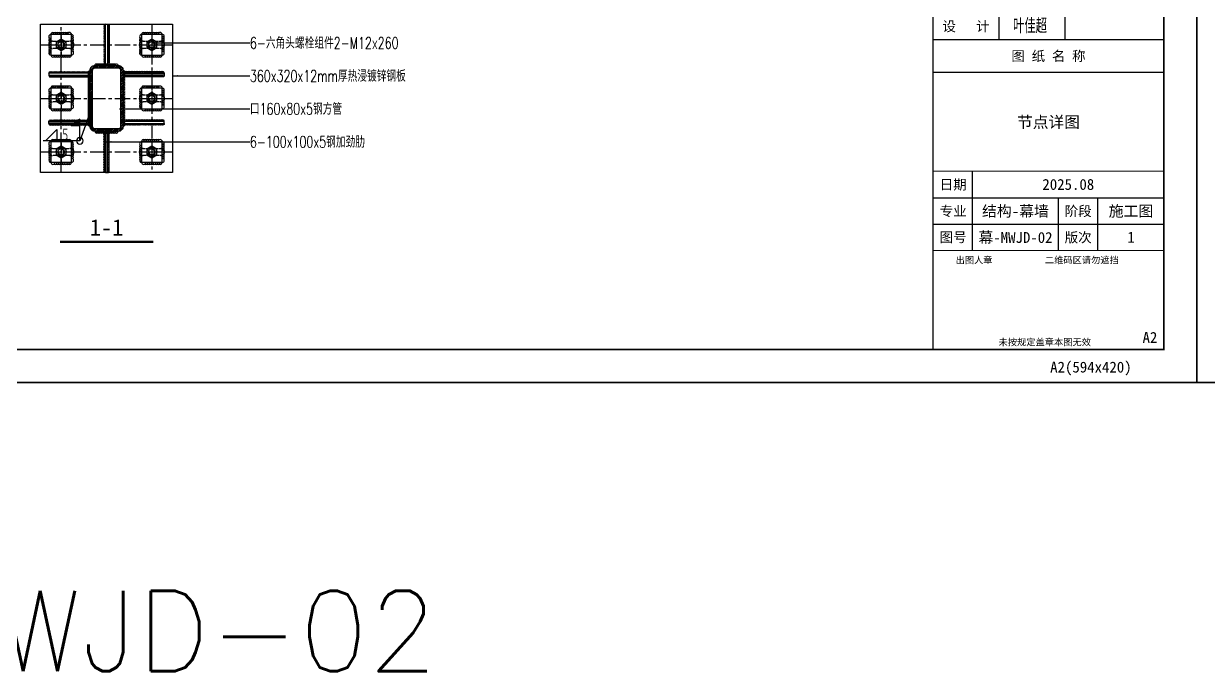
# Model space of a CAD drawing. Extents: x -202236 to 1002404, y -663931 to 1550022.
# Drawn here: x 1841 to 4714, y -358145 to -356574 of the extents above; entities that cross this region are included whole.
import ezdxf
from ezdxf.enums import TextEntityAlignment as Align
from ezdxf.xclip import XClip

# ---------------------------------------------------------------- set-up
doc = ezdxf.new("R2010")
doc.units = 0
for name, pattern in [('CENTER', [2, 1.25, -0.25, 0.25, -0.25]), ('ZN-CENTER', [2, 1.25, -0.25, 0.25, -0.25]), ('ZN-DASH', [0.35, 0.25, -0.1])]:
    doc.linetypes.add(name, pattern=pattern)
for name, color, linetype in [('!ZN1-填充-8', 8, 'Continuous'), ('!ZN3-玻璃幕墙-4', 4, 'Continuous'), ('!ZN4-焊缝-8', 8, 'Continuous'), ('!ZN4-配件-11', 11, 'Continuous'), ('!ZN5-钢材投影-40', 40, 'Continuous'), ('!ZN5-钢材断面-2', 2, 'Continuous'), ('!ZN6-虚线-8', 8, 'ZN-DASH'), ('!ZN6-轴线-1', 1, 'ZN-CENTER'), ('0-cxFrame', 155, 'Continuous'), ('25mm厚湿贴石材', 35, 'Continuous'), ('3符号', 173, 'Continuous'), ('A-AXIS-D', 1, 'Continuous'), ('A-HATCH-1', 252, 'Continuous'), ('A-SFCE', 30, 'Continuous'), ('AS-WALL', 40, 'Continuous'), ('DIM', 173, 'Continuous'), ('DIM_SYMB', 3, 'Continuous'), ('PUB_HATCH', 8, 'Continuous'), ('qianming', 155, 'Continuous'), ('TEXT', 7, 'Continuous'), ('焊缝', 8, 'Continuous')]:
    doc.layers.add(name, color=color, linetype=linetype)
doc.layers.add('0-cxText', color=131, linetype='Continuous', lineweight=25)
doc.layers.add('A-WALL-HATCH', color=8, linetype='Continuous', lineweight=13)
doc.layers.add('@ZN-型材编号（非打印层）', color=8, linetype='Continuous', plot=False)
doc.styles.add('BZHZ', font='bzxw', dxfattribs={"width": 0.8, "bigfont": 'bzhz'})
doc.styles.add('cx_biaoti', font='')
doc.styles.add('cx_tuming', font='simhei.ttf')
doc.styles.add('cx_tuqian1', font='')
doc.styles.add('DHTEXT-1', font='ROMANS.shx', dxfattribs={"width": 0.7, "bigfont": 'CHINESE.shx'})
doc.styles.add('HZ_TS_0.7', font='TSSDENG', dxfattribs={"width": 0.7, "bigfont": 'HZTXT'})
doc.styles.get("Standard").update_dxf_attribs({"font": 'romans.shx', "bigfont": 'chinese.shx'})
doc.styles.add('ZNTextStyle', font='ROMANS.shx', dxfattribs={"width": 0.7, "bigfont": 'CHINESE.shx'})
doc.styles.add('中南符号', font='simhei.ttf')
doc.styles.add('黑体', font='simhei.ttf', dxfattribs={"height": 12})
doc.styles.get('cx_biaoti').set_extended_font_data('SimSun')
doc.styles.get('cx_tuqian1').set_extended_font_data('SimSun')
doc.dimstyles.new('ZN8', dxfattribs={"dimscale": 8, "dimtxt": 2.5, "dimasz": 1.5, "dimexe": 1, "dimexo": 2, "dimgap": 0.9, "dimtad": 1, "dimdec": 0, "dimdsep": 46, "dimtxsty": 'DHTEXT-1', "dimblk": 'ARCHTICK', "dimcen": 2.5, "dimclrd": 173, "dimclre": 173, "dimclrt": 7, "dimazin": 2, "dimtfac": 1, "dimtix": 1, "dimtmove": 2, "dimatfit": 3, "dimfxl": 0, "dimarcsym": 0})

# ---------------------------------------------------------------- blocks, each defined once
blk = doc.blocks.new('20250913160558')
at = {"layer": 'A-HATCH-1'}
h = blk.add_hatch(dxfattribs=at)
h.set_pattern_fill('混凝土', color=8, scale=20)
h.set_pattern_definition([(50, (-40599805973.28, -3386006410), (143.45203652015, -12.55042699652), [15, -165]), (355, (-40599805973.28, -3386006410), (-27.7502667226, 150.43842674), [12, -132]), (100.4514, (-40599805961.32, -3386006411.05), (115.7018763428, 137.8879084122), [12.748038, -140.2284224]), (46.1842, (-40599805973.28, -3386006370), (213.4482097251, -33.1038028658), [22.5, -247.5]), (96.6356, (-40599805955.49, -3386006372.76), (186.9325411097, 194.8235741801), [19.1220576, -210.3426]), (351.1842, (-40599805973.28, -3386006370), (186.9323890267, 194.8237201851), [18, -198]), (21, (-40599805953.28, -3386006380), (119.3814104237, -80.52377813307), [15, -165]), (326, (-40599805953.28, -3386006380), (48.6630663843, 145.03000900937), [12, -132]), (71.4514, (-40599805943.33, -3386006386.71), (168.0445257163, 64.506099342), [12.748038, -140.2284224]), (37.5, (-40599805973.276, -3386006410), (2.43197106346, 66.57877076626), [0, -130.4, 0, -134, 0, -132.5]), (7.5, (-40599805973.276, -3386006410), (52.61390748843, 78.88234237647), [0, -76.4, 0, -127.4, 0, -50.5]), (327.5, (-40599806017.876, -3386006410), (106.76448723448, -4.510974346876), [0, -50, 0, -156, 0, -207]), (317.5, (-40599806037.88, -3386006410), (116.63723386848, 20.02099646646), [0, -65, 0, -103.6, 0, -147])])
h.paths.add_polyline_path([(4150, -5270), (4150, -5080), (9250, -5080), (9250, -5270)])
h.paths.add_polyline_path([(0, -5270), (0, -5080), (3850, -5080), (3850, -5270)])
h = blk.add_hatch(dxfattribs=at)
h.set_pattern_fill('砂石碎砖', color=8, scale=10)
h.set_pattern_definition([(50, (-40599805973.276, -3386006410), (71.72601810687, -6.2752133697), [7.5, -82.5]), (355, (-40599805973.276, -3386006410), (-13.87513266396, 75.21921330899), [6, -66]), (100.4514, (-40599805967.3, -3386006410.52), (57.8509381714, 68.9439542061), [6.374019, -70.114211]), (46.1842, (-40599805973.28, -3386006390), (106.7241042853, -16.55190087903), [11.25, -123.75]), (96.6356, (-40599805964.38, -3386006391.38), (93.46627015755, 97.41178704382), [9.5610288, -105.1713]), (351.1842, (-40599805973.28, -3386006390), (93.46619451336, 97.41186009253), [9, -99]), (21, (-40599805963.276, -3386006395), (59.69070514017, -40.26188887982), [7.5, -82.5]), (326, (-40599805963.276, -3386006395), (24.33153377248, 72.51500411325), [6, -66]), (71.4514, (-40599805958.3, -3386006398.355), (84.02226285815, 32.253049671), [6.374019, -70.114211])])
h.paths.add_polyline_path([(4150, -5270), (9450, -5270), (9450, -5305), (4150, -5305)])
h.paths.add_polyline_path([(100, -5270), (3850, -5270), (3850, -5305), (100, -5305)])
at = {"layer": 'A-WALL-HATCH'}
h = blk.add_hatch(dxfattribs=at)
h.set_pattern_fill('夯实土壤', color=256, scale=40)
h.set_pattern_definition([(45, (-40599805926.08, -3386006360), (-158.9576044107, 158.9576044107), []), (45, (-40599805842.08, -3386006360), (-158.9576044107, 158.9576044107), []), (45, (-40599805758.08, -3386006360), (-158.9576044107, 158.9576044107), []), (135, (-40599805926.08, -3386006360), (-158.9576044107, -158.9576044107), [106, -118.8]), (135, (-40599805884.08, -3386006318), (-158.9576044107, -158.9576044107), [106, -118.8]), (135, (-40599805842.08, -3386006276), (-158.9576044107, -158.9576044107), [106, -118.8])])
h.paths.add_polyline_path([(9550, -5230), (10120.8, -5230), (10150, -5130), (11173.3, -5130), (11173.3, -5750), (9550, -5750)])
h.paths.add_polyline_path([(4200, -5305), (9250, -5305), (9250, -5590), (9250, -5750), (4200, -5750)])
h.paths.add_polyline_path([(51.2, -5305), (3900, -5305), (3900, -5750), (51.2, -5750)])
h.paths.add_polyline_path([(-4220, -5130), (-248.8, -5130), (-248.8, -5750), (-4220, -5750)])
at = {"layer": 'PUB_HATCH'}
h = blk.add_hatch(dxfattribs=at)
h.set_pattern_fill('普通砖', color=256, scale=50, style=0)
h.set_pattern_definition([(45, (2343460, -521977.7), (-88.388383, 88.388383), [])])
h.paths.add_polyline_path([(-150, -1630), (-250, -1630), (-250, -2480), (-150, -2480)])
at = {"layer": '25mm厚湿贴石材'}
for points in [[(-225, -2530), (-350, -2530), (-350, -1430)], [(-225, -2510), (-330, -2510), (-330, -1430)]]:
    blk.add_lwpolyline(points, dxfattribs=at)
at = {"layer": 'A-SFCE', "color": 8}
blk.add_line((9250, -5305), (-250, -5305), dxfattribs=at)
blk.add_lwpolyline([(9250, -5270), (-250, -5270)], dxfattribs=at)
at = {"layer": 'AS-WALL'}
blk.add_line((-250, -2480), (-250, -1350), dxfattribs=at)
blk = doc.blocks.new('zjcx_lan_qianzi(Dragon)')
for p, q in [((-7000, 4800), (0, 4800)), ((-5000, 4800), (-5000, 0)), ((-3000, 4800), (-3000, 0)), ((-7000, 4000), (0, 4000)), ((-7000, 3200), (0, 3200)), ((-7000, 2400), (0, 2400)), ((-7000, 1600), (0, 1600)), ((-7000, 800), (0, 800))]:
    blk.add_line(p, q)
at = {"const_width": 30}
blk.add_lwpolyline([(-7000, 5600), (0, 5600)], dxfattribs=at)
blk.add_lwpolyline([(-7000, 5600), (0, 5600), (0, 0), (-7000, 0)], close=True, dxfattribs=at)
at = {"style": 'cx_biaoti'}
for s, p in [('签  字  栏', (-3500, 5200)), ('审   定', (-6000, 4400)), ('审   核', (-6000, 3600)), ('校   对', (-6000, 2800)), ('设   计', (-6000, 400))]:
    blk.add_text(s, height=300, dxfattribs=at).set_placement(p, align=Align.MIDDLE)
at = {"style": 'cx_biaoti', "width": 0.85}
for s, p in [('项目负责人', (-6000, 2000)), ('专业负责人', (-6000, 1200))]:
    blk.add_text(s, height=300, dxfattribs=at).set_placement(p, align=Align.MIDDLE)
blk = doc.blocks.new('T-签字(Dragon)')
at = {"layer": '0-cxFrame'}
blk.add_blockref('zjcx_lan_qianzi(Dragon)', (0, 0), dxfattribs=at)
at = {"layer": 'qianming', "style": 'BZHZ', "width": 0.8}
for s, p in [('杨永良', (-4058, 4433)), ('姚建中', (-4058, 3633)), ('姜旭超', (-4058, 2833)), ('宋月飞', (-4058, 2033)), ('宋月飞', (-4058, 1233)), ('叶佳超', (-4058, 433))]:
    blk.add_text(s, height=450, dxfattribs=at).set_placement(p, align=Align.MIDDLE)
blk = doc.blocks.new('zjcx_lan_tuming(Dragon)')
for p, q in [((-7000, 8400), (0, 8400)), ((-5800, 3000), (-5800, 5400)), ((-7000, 4600), (0, 4600)), ((-3200, 3000), (-3200, 4600)), ((-2000, 3000), (-2000, 4600)), ((-7000, 3800), (0, 3800))]:
    blk.add_line(p, q)
at = {"const_width": 30}
for points in [[(-7000, 9400), (0, 9400)], [(-7000, 5400), (0, 5400)], [(-7000, 3000), (0, 3000)], [(-7000, 0), (0, 0)]]:
    blk.add_lwpolyline(points, dxfattribs=at)
blk.add_lwpolyline([(-7000, 9400), (0, 9400), (0, 0), (-7000, 0)], close=True)
at = {"style": 'cx_biaoti'}
for s, p in [('图 纸 名 称', (-3500, 8900)), ('日期', (-6388, 5000)), ('专业', (-6388, 4200)), ('阶段', (-2600, 4200)), ('图号', (-6388, 3400)), ('版次', (-2600, 3400))]:
    blk.add_text(s, height=300, dxfattribs=at).set_placement(p, align=Align.MIDDLE)
for s, p in [('出图人章', (-6316, 2607)), ('二维码区请勿遮挡', (-3609, 2607)), ('未按规定盖章本图无效', (-5013, 120))]:
    blk.add_text(s, height=200, dxfattribs=at).set_placement(p)
blk = doc.blocks.new('T-图签(Dragon)')
blk.add_blockref('zjcx_lan_tuming(Dragon)', (0, 0))
at = {"color": 3, "style": 'cx_biaoti'}
for s, p in [('2025.08', (-2900, 5000)), ('结构-幕墙 ', (-4389, 4199)), ('施工图', (-1000, 4200))]:
    blk.add_text(s, height=330, dxfattribs=at).set_placement(p, align=Align.MIDDLE)
blk = doc.blocks.new('zjcx_T2(Dragon)')
at = {"layer": '0-cxFrame', "const_width": 50}
blk.add_lwpolyline([(-7000, 40000), (0, 40000), (0, 0), (-7000, 0)], close=True, dxfattribs=at)
at = {"layer": '0-cxFrame'}
for name, p in [('T-签字(Dragon)', (0, 9400)), ('T-图签(Dragon)', (0, 0))]:
    blk.add_blockref(name, p, dxfattribs=at)
blk = doc.blocks.new('TK22.A2 L(Dragon)')
at = {"layer": '0-cxFrame', "color": 7, "const_width": 0.5}
blk.add_lwpolyline([(0, 0), (-594, 0), (-594, 420), (0, 420)], close=True, dxfattribs=at)
at = {"layer": '0-cxFrame', "const_width": 0.5}
for points in [[(-80, 10), (-574, 10), (-574, 410), (-80, 410)], [(-10, 10), (-80, 10), (-80, 410), (-10, 410)]]:
    blk.add_lwpolyline(points, close=True, dxfattribs=at)
at = {"layer": '0-cxFrame', "xscale": 0.01, "yscale": 0.01, "zscale": 0.01}
blk.add_blockref('zjcx_T2(Dragon)', (-10, 10), dxfattribs=at)
at = {"style": '黑体', "flags": 4}
blk.add_attdef('图幅', text='', height=3.3, dxfattribs=at).set_placement((-40, 3), align=Align.RIGHT)
at = {"layer": '0-cxFrame', "style": '黑体'}
blk.add_text('(594x420)', height=3.3, dxfattribs=at).set_placement((-40, 3))
at = {"layer": '0-cxText', "flags": 4}
for tag, height, style, p in [('建设单位', 3.5, 'cx_tuming', (-45, 240)), ('项目名称', 3.5, 'cx_tuming', (-45, 210)), ('子项名称', 3.5, 'cx_tuming', (-45, 180)), ('工程编号', 3.3, 'cx_tuqian1', (-35, 165)), ('图名1', 3.5, 'cx_tuming', (-45, 87)), ('图名2', 3.5, 'cx_tuming', (-45, 79)), ('图名3', 3.5, 'cx_tuming', (-45, 71)), ('出图日期', 3.3, 'cx_tuqian1', (-39, 60)), ('专业', 3.3, 'cx_tuqian1', (-55, 52)), ('图号', 3.3, 'cx_tuqian1', (-55, 44)), ('版次', 3.3, 'cx_tuqian1', (-20, 44))]:
    blk.add_attdef(tag, text='', height=height, dxfattribs=dict(at, style=style)).set_placement(p, align=Align.MIDDLE)
at = {"layer": 'Defpoints', "color": 6, "flags": 4}
for tag, height, style, p in [('tufu', 3.3, '黑体', (-12, 12)), ('dwfname', 4, 'cx_tuqian1', (-80, 3))]:
    blk.add_attdef(tag, text='', height=height, dxfattribs=dict(at, style=style)).set_placement(p, align=Align.RIGHT)
blk = doc.blocks.new('20231007133618')
at = {"layer": '!ZN4-焊缝-8', "color": 8, "ltscale": 40}
for points in [[(25, 25, 1), (15, 25, -0.267949), (17.5, 29.3, 0.57735), (10, 25, -0.267949), (12.5, 29.3, 0.57735), (5, 25, -0.267949), (7.5, 29.3, 0.57735), (0, 25, -0.267949), (2.5, 29.3, 0.57735), (-5, 25, -0.267949), (-2.5, 29.3, 0.57735), (-10, 25, -0.267949), (-7.5, 29.3, 0.57735), (-15, 25, -0.267949), (-12.5, 29.3, 0.57735), (-20, 25, -0.267949), (-17.5, 29.3, 0.57735), (-25, 25)], [(-25, 25, 1), (-25, 15, -0.267949), (-29.3, 17.5, 0.57735), (-25, 10, -0.267949), (-29.3, 12.5, 0.57735), (-25, 5, -0.267949), (-29.3, 7.5, 0.57735), (-25, 0, -0.267949), (-29.3, 2.5, 0.57735), (-25, -5, -0.267949), (-29.3, -2.5, 0.57735), (-25, -10, -0.267949), (-29.3, -7.5, 0.57735), (-25, -15, -0.267949), (-29.3, -12.5, 0.57735), (-25, -20, -0.267949), (-29.3, -17.5, 0.57735), (-25, -25)], [(25, -25, 1), (25, -15, -0.267949), (29.3, -17.5, 0.57735), (25, -10, -0.267949), (29.3, -12.5, 0.57735), (25, -5, -0.267949), (29.3, -7.5, 0.57735), (25, 0, -0.267949), (29.3, -2.5, 0.57735), (25, 5, -0.267949), (29.3, 2.5, 0.57735), (25, 10, -0.267949), (29.3, 7.5, 0.57735), (25, 15, -0.267949), (29.3, 12.5, 0.57735), (25, 20, -0.267949), (29.3, 17.5, 0.57735), (25, 25)], [(-25, -25, 1), (-15, -25, -0.267949), (-17.5, -29.3, 0.57735), (-10, -25, -0.267949), (-12.5, -29.3, 0.57735), (-5, -25, -0.267949), (-7.5, -29.3, 0.57735), (0, -25, -0.267949), (-2.5, -29.3, 0.57735), (5, -25, -0.267949), (2.5, -29.3, 0.57735), (10, -25, -0.267949), (7.5, -29.3, 0.57735), (15, -25, -0.267949), (12.5, -29.3, 0.57735), (20, -25, -0.267949), (17.5, -29.3, 0.57735), (25, -25)]]:
    blk.add_lwpolyline(points, format="xyb", dxfattribs=at)
at = {"layer": '!ZN4-配件-11'}
for points in [[(-25, -25), (25, -25), (25, 25), (-25, 25)], [(12, 6.9), (0, 13.9), (-12, 6.9), (-12, -6.9), (0, -13.9), (12, -6.9)]]:
    blk.add_lwpolyline(points, close=True, dxfattribs=at)
for radius in [12, 8]:
    blk.add_circle((0, 0), radius, dxfattribs=at)
blk.add_arc((0, 0), 6.92, 180, 90, dxfattribs=at)
at = {"layer": '!ZN5-钢材投影-40', "ltscale": 20}
for points in [[(-23.3, -8.4, -0.790569), (-23.3, 8.4, -0.666667)], [(23.3, 8.4, -0.790569), (23.3, -8.4, -0.666667)]]:
    blk.add_lwpolyline(points, format="xyb", dxfattribs=at)
at = {"layer": '!ZN6-虚线-8', "color": 8, "linetype": 'ZN-DASH', "ltscale": 10}
for points in [[(-23.3, 8.4, -0.058283), (-21.3, 8.7), (21.3, 8.7, -0.058283), (23.3, 8.4, -0.058283)], [(23.3, -8.4, -0.058283), (21.3, -8.7), (-21.3, -8.7, -0.058283), (-23.3, -8.4)]]:
    blk.add_lwpolyline(points, format="xyb", dxfattribs=at)
at = {"color": 1, "linetype": 'CENTER', "ltscale": 6}
for p, q in [((0, 31.5), (0, -31.5)), ((-31.5, 0), (31.5, 0))]:
    blk.add_line(p, q, dxfattribs=at)
blk = doc.blocks.new('20180403.10431938')
at = {"layer": '!ZN1-填充-8'}
h = blk.add_hatch(dxfattribs=at)
h.set_pattern_fill('ANSI32', color=256, style=0)
h.set_pattern_definition([(45, (-40, 0), (-3.3676, 3.3676), []), (45, (-37.755, 0), (-3.3676, 3.3676), [])])
edge = h.paths.add_edge_path(flags=16)
edge.add_line((-28, 154), (28, 154))
edge.add_arc((28, 148), 6, 0, 90, ccw=False)
edge.add_line((34, 148), (34, 12))
edge.add_arc((28, 12), 6, -90, 0, ccw=False)
edge.add_line((28, 6), (-28, 6))
edge.add_arc((-28, 12), 6, 180, 270, ccw=False)
edge.add_line((-34, 12), (-34, 148))
edge.add_arc((-28, 148), 6, 90, 180, ccw=False)
edge = h.paths.add_edge_path()
edge.add_line((-28, 160), (28, 160))
edge.add_arc((28, 148), 12, 0, 90, ccw=False)
edge.add_line((40, 148), (40, 12))
edge.add_arc((28, 12), 12, -90, 0, ccw=False)
edge.add_line((28, 0), (-28, 0))
edge.add_arc((-28, 12), 12, 180, 270, ccw=False)
edge.add_line((-40, 12), (-40, 148))
edge.add_arc((-28, 148), 12, 90, 180, ccw=False)
at = {"layer": '!ZN5-钢材断面-2'}
for points in [[(-28, 160), (28, 160, -0.414214), (40, 148), (40, 12, -0.414214), (28, 0), (-28, 0, -0.414214), (-40, 12), (-40, 148, -0.414214)], [(-28, 154), (28, 154, -0.414214), (34, 148), (34, 12, -0.414214), (28, 6), (-28, 6, -0.414214), (-34, 12), (-34, 148, -0.414214)]]:
    blk.add_lwpolyline(points, format="xyb", close=True, dxfattribs=at)
at = {"layer": '@ZN-型材编号（非打印层）', "style": 'ZNTextStyle', "width": 0.7}
blk.add_text('160x80x6', height=2, dxfattribs=at).set_placement((0.9, 3), align=Align.MIDDLE_CENTER)
blk = doc.blocks.new('*U192')
at = {"layer": '!ZN3-玻璃幕墙-4'}
blk.add_blockref('20180403.10431938', (0, 0), dxfattribs=at)
blk = doc.blocks.new('中南-图名')
at = {"const_width": 0.7}
blk.add_lwpolyline([(0, 0), (28.25, 0)], dxfattribs=at)
at = {"color": 0, "style": '中南符号', "flags": 8}
blk.add_attdef('图名', text='', height=5, dxfattribs=at).set_placement((14.13, 1.85), align=Align.CENTER)
blk.add_attdef('比例', (31.05, 1.85), '', height=4, dxfattribs=at)
blk = doc.blocks.new('_ArchTick')
at = {"color": 0, "linetype": 'ByBlock', "const_width": 0.4}
blk.add_lwpolyline([(-0.5, -0.5), (0.5, 0.5)], dxfattribs=at)
blk = doc.blocks.new('*U148')
blk.add_hatch(color=8).paths.add_polyline_path([(0, 6.63), (2.63, 4.63), (0, 4.63)])
for p, q in [((0, 0), (0, 6.63)), ((0, 6.63), (2.63, 4.63)), ((2.63, 4.63), (0, 4.63)), ((6.91, 3.5), (10.41, 0)), ((6.91, 3.5), (6.91, 0))]:
    blk.add_line(p, q)
at = {"ltscale": 30}
blk.add_line((0, 0), (11.07, 0), dxfattribs=at)
blk.add_circle((0, 0), 1, dxfattribs=at)
at = {"color": 7, "style": 'HZ_TS_0.7', "width": 0.7, "flags": 8}
for tag, p in [('围焊', (1.82, 1.98)), ('HF', (4.39, 1.98))]:
    blk.add_attdef(tag, text='', height=3.5, dxfattribs=at).set_placement(p, align=Align.MIDDLE_CENTER)

msp = doc.modelspace()

# ---------------------------------------------------------------- linework, layer by layer
at = {"layer": '!ZN5-钢材投影-40', "ltscale": 20}
msp.add_lwpolyline([(1882.37, -356575.27), (2202.37, -356575.27), (2202.37, -356935.27), (1882.37, -356935.27)], close=True, dxfattribs=at)
at = {"layer": '!ZN5-钢材投影-40'}
for points in [[(2044.87, -356575.27), (2044.87, -356675.27), (2039.87, -356675.27), (2039.87, -356575.27)], [(1902.37, -356699.27), (2002.37, -356699.27), (2002.37, -356694.27), (1902.37, -356694.27)], [(2182.37, -356699.27), (2082.37, -356699.27), (2082.37, -356694.27), (2182.37, -356694.27)], [(1902.37, -356811.27), (2002.37, -356811.27), (2002.37, -356816.27), (1902.37, -356816.27)], [(2182.37, -356811.27), (2082.37, -356811.27), (2082.37, -356816.27), (2182.37, -356816.27)], [(2044.87, -356935.27), (2044.87, -356835.27), (2039.87, -356835.27), (2039.87, -356935.27)]]:
    msp.add_lwpolyline(points, close=True, dxfattribs=at)
at = {"layer": '!ZN6-轴线-1', "color": 1, "ltscale": 30}
for p, q in [((1932.37, -356935.27), (1932.37, -356575.27)), ((2152.37, -356575.27), (2152.37, -356935.27)), ((1882.37, -356625.27), (2202.37, -356625.27)), ((1882.37, -356755.27), (2202.37, -356755.27)), ((1882.37, -356885.27), (2202.37, -356885.27))]:
    msp.add_line(p, q, dxfattribs=at)
at = {"layer": '焊缝', "ltscale": 80}
for points in [[(2039.87, -356575.27, 0.5773503), (2036.41, -356581.27, -0.2679492), (2039.87, -356579.27, 0.5773503), (2036.41, -356585.27, -0.2679492), (2039.87, -356583.27, 0.5773503), (2036.41, -356589.27, -0.2679492), (2039.87, -356587.27, 0.5773503), (2036.41, -356593.27, -0.2679492), (2039.87, -356591.27, 0.5773503), (2036.41, -356597.27, -0.2679492), (2039.87, -356595.27, 0.5773503), (2036.41, -356601.27, -0.2679492), (2039.87, -356599.27, 0.5773503), (2036.41, -356605.27, -0.2679492), (2039.87, -356603.27, 0.5773503), (2036.41, -356609.27, -0.2679492), (2039.87, -356607.27, 0.5773503), (2036.41, -356613.27, -0.2679492), (2039.87, -356611.27, 0.5773503), (2036.41, -356617.27, -0.2679492), (2039.87, -356615.27, 0.5773503), (2036.41, -356621.27, -0.2679492), (2039.87, -356619.27, 0.5773503), (2036.41, -356625.27, -0.2679492), (2039.87, -356623.27, 0.5773503), (2036.41, -356629.27, -0.2679492), (2039.87, -356627.27, 0.5773503), (2036.41, -356633.27, -0.2679492), (2039.87, -356631.27, 0.5773503), (2036.41, -356637.27, -0.2679492), (2039.87, -356635.27, 0.5773503), (2036.41, -356641.27, -0.2679492), (2039.87, -356639.27, 0.5773503), (2036.41, -356645.27, -0.2679492), (2039.87, -356643.27, 0.5773503), (2036.41, -356649.27, -0.2679492), (2039.87, -356647.27, 0.5773503), (2036.41, -356653.27, -0.2679492), (2039.87, -356651.27, 0.5773503), (2036.41, -356657.27, -0.2679492), (2039.87, -356655.27, 0.5773503), (2036.41, -356661.27, -0.2679492), (2039.87, -356659.27, 0.5773503), (2036.41, -356665.27, -0.2679492), (2039.87, -356663.27, 0.5773503), (2036.41, -356669.27, -0.2679492), (2039.87, -356667.27, 1), (2039.87, -356675.27, 1)], [(2044.87, -356575.27, -0.5773503), (2048.34, -356581.27, 0.2679492), (2044.87, -356579.27, -0.5773503), (2048.34, -356585.27, 0.2679492), (2044.87, -356583.27, -0.5773503), (2048.34, -356589.27, 0.2679492), (2044.87, -356587.27, -0.5773503), (2048.34, -356593.27, 0.2679492), (2044.87, -356591.27, -0.5773503), (2048.34, -356597.27, 0.2679492), (2044.87, -356595.27, -0.5773503), (2048.34, -356601.27, 0.2679492), (2044.87, -356599.27, -0.5773503), (2048.34, -356605.27, 0.2679492), (2044.87, -356603.27, -0.5773503), (2048.34, -356609.27, 0.2679492), (2044.87, -356607.27, -0.5773503), (2048.34, -356613.27, 0.2679492), (2044.87, -356611.27, -0.5773503), (2048.34, -356617.27, 0.2679492), (2044.87, -356615.27, -0.5773503), (2048.34, -356621.27, 0.2679492), (2044.87, -356619.27, -0.5773503), (2048.34, -356625.27, 0.2679492), (2044.87, -356623.27, -0.5773503), (2048.34, -356629.27, 0.2679492), (2044.87, -356627.27, -0.5773503), (2048.34, -356633.27, 0.2679492), (2044.87, -356631.27, -0.5773503), (2048.34, -356637.27, 0.2679492), (2044.87, -356635.27, -0.5773503), (2048.34, -356641.27, 0.2679492), (2044.87, -356639.27, -0.5773503), (2048.34, -356645.27, 0.2679492), (2044.87, -356643.27, -0.5773503), (2048.34, -356649.27, 0.2679492), (2044.87, -356647.27, -0.5773503), (2048.34, -356653.27, 0.2679492), (2044.87, -356651.27, -0.5773503), (2048.34, -356657.27, 0.2679492), (2044.87, -356655.27, -0.5773503), (2048.34, -356661.27, 0.2679492), (2044.87, -356659.27, -0.5773503), (2048.34, -356665.27, 0.2679492), (2044.87, -356663.27, -0.5773503), (2048.34, -356669.27, 0.2679492), (2044.87, -356667.27, -1), (2044.87, -356675.27, -1)], [(2014.37, -356675.27, -0.5773503), (2020.37, -356671.81, 0.2679492), (2018.37, -356675.27, -0.5773503), (2024.37, -356671.81, 0.2679492), (2022.37, -356675.27, -0.5773503), (2028.37, -356671.81, 0.2679492), (2026.37, -356675.27, -0.5773503), (2032.37, -356671.81, 0.2679492), (2030.37, -356675.27, -0.5773503), (2036.37, -356671.81, 0.2679492), (2034.37, -356675.27, -0.5773503), (2040.37, -356671.81, 0.2679492), (2038.37, -356675.27, -0.5773503), (2044.37, -356671.81, 0.2679492), (2042.37, -356675.27, -0.5773503), (2048.37, -356671.81, 0.2679492), (2046.37, -356675.27, -0.5773503), (2052.37, -356671.81, 0.2679492), (2050.37, -356675.27, -0.5773503), (2056.37, -356671.81, 0.2679492), (2054.37, -356675.27, -0.5773503), (2060.37, -356671.81, 0.2679492), (2058.37, -356675.27, -0.5773503), (2064.37, -356671.81, 0.2679492), (2062.37, -356675.27, -1), (2070.37, -356675.27, -1)], [(1902.37, -356694.27, -0.5773503), (1908.37, -356690.81, 0.2679492), (1906.37, -356694.27, -0.5773503), (1912.37, -356690.81, 0.2679492), (1910.37, -356694.27, -0.5773503), (1916.37, -356690.81, 0.2679492), (1914.37, -356694.27, -0.5773503), (1920.37, -356690.81, 0.2679492), (1918.37, -356694.27, -0.5773503), (1924.37, -356690.81, 0.2679492), (1922.37, -356694.27, -0.5773503), (1928.37, -356690.81, 0.2679492), (1926.37, -356694.27, -0.5773503), (1932.37, -356690.81, 0.2679492), (1930.37, -356694.27, -0.5773503), (1936.37, -356690.81, 0.2679492), (1934.37, -356694.27, -0.5773503), (1940.37, -356690.81, 0.2679492), (1938.37, -356694.27, -0.5773503), (1944.37, -356690.81, 0.2679492), (1942.37, -356694.27, -0.5773503), (1948.37, -356690.81, 0.2679492), (1946.37, -356694.27, -0.5773503), (1952.37, -356690.81, 0.2679492), (1950.37, -356694.27, -0.5773503), (1956.37, -356690.81, 0.2679492), (1954.37, -356694.27, -0.5773503), (1960.37, -356690.81, 0.2679492), (1958.37, -356694.27, -0.5773503), (1964.37, -356690.81, 0.2679492), (1962.37, -356694.27, -0.5773503), (1968.37, -356690.81, 0.2679492), (1966.37, -356694.27, -0.5773503), (1972.37, -356690.81, 0.2679492), (1970.37, -356694.27, -0.5773503), (1976.37, -356690.81, 0.2679492), (1974.37, -356694.27, -0.5773503), (1980.37, -356690.81, 0.2679492), (1978.37, -356694.27, -0.5773503), (1984.37, -356690.81, 0.2679492), (1982.37, -356694.27, -0.5773503), (1988.37, -356690.81, 0.2679492), (1986.37, -356694.27, -0.5773503), (1992.37, -356690.81, 0.2679492), (1990.37, -356694.27, -0.5773503), (1996.37, -356690.81, 0.2679492), (1994.37, -356694.27, -1), (2002.37, -356694.27, -1)], [(1902.37, -356699.27, 0.5773503), (1908.37, -356702.74, -0.2679492), (1906.37, -356699.27, 0.5773503), (1912.37, -356702.74, -0.2679492), (1910.37, -356699.27, 0.5773503), (1916.37, -356702.74, -0.2679492), (1914.37, -356699.27, 0.5773503), (1920.37, -356702.74, -0.2679492), (1918.37, -356699.27, 0.5773503), (1924.37, -356702.74, -0.2679492), (1922.37, -356699.27, 0.5773503), (1928.37, -356702.74, -0.2679492), (1926.37, -356699.27, 0.5773503), (1932.37, -356702.74, -0.2679492), (1930.37, -356699.27, 0.5773503), (1936.37, -356702.74, -0.2679492), (1934.37, -356699.27, 0.5773503), (1940.37, -356702.74, -0.2679492), (1938.37, -356699.27, 0.5773503), (1944.37, -356702.74, -0.2679492), (1942.37, -356699.27, 0.5773503), (1948.37, -356702.74, -0.2679492), (1946.37, -356699.27, 0.5773503), (1952.37, -356702.74, -0.2679492), (1950.37, -356699.27, 0.5773503), (1956.37, -356702.74, -0.2679492), (1954.37, -356699.27, 0.5773503), (1960.37, -356702.74, -0.2679492), (1958.37, -356699.27, 0.5773503), (1964.37, -356702.74, -0.2679492), (1962.37, -356699.27, 0.5773503), (1968.37, -356702.74, -0.2679492), (1966.37, -356699.27, 0.5773503), (1972.37, -356702.74, -0.2679492), (1970.37, -356699.27, 0.5773503), (1976.37, -356702.74, -0.2679492), (1974.37, -356699.27, 0.5773503), (1980.37, -356702.74, -0.2679492), (1978.37, -356699.27, 0.5773503), (1984.37, -356702.74, -0.2679492), (1982.37, -356699.27, 0.5773503), (1988.37, -356702.74, -0.2679492), (1986.37, -356699.27, 0.5773503), (1992.37, -356702.74, -0.2679492), (1990.37, -356699.27, 0.5773503), (1996.37, -356702.74, -0.2679492), (1994.37, -356699.27, 1), (2002.37, -356699.27, 1)], [(2002.37, -356823.27, -0.5773503), (1998.91, -356817.27, 0.2679492), (2002.37, -356819.27, -0.5773503), (1998.91, -356813.27, 0.2679492), (2002.37, -356815.27, -0.5773503), (1998.91, -356809.27, 0.2679492), (2002.37, -356811.27, -0.5773503), (1998.91, -356805.27, 0.2679492), (2002.37, -356807.27, -0.5773503), (1998.91, -356801.27, 0.2679492), (2002.37, -356803.27, -0.5773503), (1998.91, -356797.27, 0.2679492), (2002.37, -356799.27, -0.5773503), (1998.91, -356793.27, 0.2679492), (2002.37, -356795.27, -0.5773503), (1998.91, -356789.27, 0.2679492), (2002.37, -356791.27, -0.5773503), (1998.91, -356785.27, 0.2679492), (2002.37, -356787.27, -0.5773503), (1998.91, -356781.27, 0.2679492), (2002.37, -356783.27, -0.5773503), (1998.91, -356777.27, 0.2679492), (2002.37, -356779.27, -0.5773503), (1998.91, -356773.27, 0.2679492), (2002.37, -356775.27, -0.5773503), (1998.91, -356769.27, 0.2679492), (2002.37, -356771.27, -0.5773503), (1998.91, -356765.27, 0.2679492), (2002.37, -356767.27, -0.5773503), (1998.91, -356761.27, 0.2679492), (2002.37, -356763.27, -0.5773503), (1998.91, -356757.27, 0.2679492), (2002.37, -356759.27, -0.5773503), (1998.91, -356753.27, 0.2679492), (2002.37, -356755.27, -0.5773503), (1998.91, -356749.27, 0.2679492), (2002.37, -356751.27, -0.5773503), (1998.91, -356745.27, 0.2679492), (2002.37, -356747.27, -0.5773503), (1998.91, -356741.27, 0.2679492), (2002.37, -356743.27, -0.5773503), (1998.91, -356737.27, 0.2679492), (2002.37, -356739.27, -0.5773503), (1998.91, -356733.27, 0.2679492), (2002.37, -356735.27, -0.5773503), (1998.91, -356729.27, 0.2679492), (2002.37, -356731.27, -0.5773503), (1998.91, -356725.27, 0.2679492), (2002.37, -356727.27, -0.5773503), (1998.91, -356721.27, 0.2679492), (2002.37, -356723.27, -0.5773503), (1998.91, -356717.27, 0.2679492), (2002.37, -356719.27, -0.5773503), (1998.91, -356713.27, 0.2679492), (2002.37, -356715.27, -0.5773503), (1998.91, -356709.27, 0.2679492), (2002.37, -356711.27, -0.5773503), (1998.91, -356705.27, 0.2679492), (2002.37, -356707.27, -0.5773503), (1998.91, -356701.27, 0.2679492), (2002.37, -356703.27, -0.5773503), (1998.91, -356697.27, 0.2679492), (2002.37, -356699.27, -0.5773503), (1998.91, -356693.27, 0.2679492), (2002.37, -356695.27, -1), (2002.37, -356687.27, -1)], [(2082.37, -356823.27, 0.5773503), (2085.84, -356817.27, -0.2679492), (2082.37, -356819.27, 0.5773503), (2085.84, -356813.27, -0.2679492), (2082.37, -356815.27, 0.5773503), (2085.84, -356809.27, -0.2679492), (2082.37, -356811.27, 0.5773503), (2085.84, -356805.27, -0.2679492), (2082.37, -356807.27, 0.5773503), (2085.84, -356801.27, -0.2679492), (2082.37, -356803.27, 0.5773503), (2085.84, -356797.27, -0.2679492), (2082.37, -356799.27, 0.5773503), (2085.84, -356793.27, -0.2679492), (2082.37, -356795.27, 0.5773503), (2085.84, -356789.27, -0.2679492), (2082.37, -356791.27, 0.5773503), (2085.84, -356785.27, -0.2679492), (2082.37, -356787.27, 0.5773503), (2085.84, -356781.27, -0.2679492), (2082.37, -356783.27, 0.5773503), (2085.84, -356777.27, -0.2679492), (2082.37, -356779.27, 0.5773503), (2085.84, -356773.27, -0.2679492), (2082.37, -356775.27, 0.5773503), (2085.84, -356769.27, -0.2679492), (2082.37, -356771.27, 0.5773503), (2085.84, -356765.27, -0.2679492), (2082.37, -356767.27, 0.5773503), (2085.84, -356761.27, -0.2679492), (2082.37, -356763.27, 0.5773503), (2085.84, -356757.27, -0.2679492), (2082.37, -356759.27, 0.5773503), (2085.84, -356753.27, -0.2679492), (2082.37, -356755.27, 0.5773503), (2085.84, -356749.27, -0.2679492), (2082.37, -356751.27, 0.5773503), (2085.84, -356745.27, -0.2679492), (2082.37, -356747.27, 0.5773503), (2085.84, -356741.27, -0.2679492), (2082.37, -356743.27, 0.5773503), (2085.84, -356737.27, -0.2679492), (2082.37, -356739.27, 0.5773503), (2085.84, -356733.27, -0.2679492), (2082.37, -356735.27, 0.5773503), (2085.84, -356729.27, -0.2679492), (2082.37, -356731.27, 0.5773503), (2085.84, -356725.27, -0.2679492), (2082.37, -356727.27, 0.5773503), (2085.84, -356721.27, -0.2679492), (2082.37, -356723.27, 0.5773503), (2085.84, -356717.27, -0.2679492), (2082.37, -356719.27, 0.5773503), (2085.84, -356713.27, -0.2679492), (2082.37, -356715.27, 0.5773503), (2085.84, -356709.27, -0.2679492), (2082.37, -356711.27, 0.5773503), (2085.84, -356705.27, -0.2679492), (2082.37, -356707.27, 0.5773503), (2085.84, -356701.27, -0.2679492), (2082.37, -356703.27, 0.5773503), (2085.84, -356697.27, -0.2679492), (2082.37, -356699.27, 0.5773503), (2085.84, -356693.27, -0.2679492), (2082.37, -356695.27, 1), (2082.37, -356687.27, 1)], [(2182.37, -356694.27, 0.5773503), (2176.37, -356690.81, -0.2679492), (2178.37, -356694.27, 0.5773503), (2172.37, -356690.81, -0.2679492), (2174.37, -356694.27, 0.5773503), (2168.37, -356690.81, -0.2679492), (2170.37, -356694.27, 0.5773503), (2164.37, -356690.81, -0.2679492), (2166.37, -356694.27, 0.5773503), (2160.37, -356690.81, -0.2679492), (2162.37, -356694.27, 0.5773503), (2156.37, -356690.81, -0.2679492), (2158.37, -356694.27, 0.5773503), (2152.37, -356690.81, -0.2679492), (2154.37, -356694.27, 0.5773503), (2148.37, -356690.81, -0.2679492), (2150.37, -356694.27, 0.5773503), (2144.37, -356690.81, -0.2679492), (2146.37, -356694.27, 0.5773503), (2140.37, -356690.81, -0.2679492), (2142.37, -356694.27, 0.5773503), (2136.37, -356690.81, -0.2679492), (2138.37, -356694.27, 0.5773503), (2132.37, -356690.81, -0.2679492), (2134.37, -356694.27, 0.5773503), (2128.37, -356690.81, -0.2679492), (2130.37, -356694.27, 0.5773503), (2124.37, -356690.81, -0.2679492), (2126.37, -356694.27, 0.5773503), (2120.37, -356690.81, -0.2679492), (2122.37, -356694.27, 0.5773503), (2116.37, -356690.81, -0.2679492), (2118.37, -356694.27, 0.5773503), (2112.37, -356690.81, -0.2679492), (2114.37, -356694.27, 0.5773503), (2108.37, -356690.81, -0.2679492), (2110.37, -356694.27, 0.5773503), (2104.37, -356690.81, -0.2679492), (2106.37, -356694.27, 0.5773503), (2100.37, -356690.81, -0.2679492), (2102.37, -356694.27, 0.5773503), (2096.37, -356690.81, -0.2679492), (2098.37, -356694.27, 0.5773503), (2092.37, -356690.81, -0.2679492), (2094.37, -356694.27, 0.5773503), (2088.37, -356690.81, -0.2679492), (2090.37, -356694.27, 1), (2082.37, -356694.27, 1)], [(2182.37, -356699.27, -0.5773503), (2176.37, -356702.74, 0.2679492), (2178.37, -356699.27, -0.5773503), (2172.37, -356702.74, 0.2679492), (2174.37, -356699.27, -0.5773503), (2168.37, -356702.74, 0.2679492), (2170.37, -356699.27, -0.5773503), (2164.37, -356702.74, 0.2679492), (2166.37, -356699.27, -0.5773503), (2160.37, -356702.74, 0.2679492), (2162.37, -356699.27, -0.5773503), (2156.37, -356702.74, 0.2679492), (2158.37, -356699.27, -0.5773503), (2152.37, -356702.74, 0.2679492), (2154.37, -356699.27, -0.5773503), (2148.37, -356702.74, 0.2679492), (2150.37, -356699.27, -0.5773503), (2144.37, -356702.74, 0.2679492), (2146.37, -356699.27, -0.5773503), (2140.37, -356702.74, 0.2679492), (2142.37, -356699.27, -0.5773503), (2136.37, -356702.74, 0.2679492), (2138.37, -356699.27, -0.5773503), (2132.37, -356702.74, 0.2679492), (2134.37, -356699.27, -0.5773503), (2128.37, -356702.74, 0.2679492), (2130.37, -356699.27, -0.5773503), (2124.37, -356702.74, 0.2679492), (2126.37, -356699.27, -0.5773503), (2120.37, -356702.74, 0.2679492), (2122.37, -356699.27, -0.5773503), (2116.37, -356702.74, 0.2679492), (2118.37, -356699.27, -0.5773503), (2112.37, -356702.74, 0.2679492), (2114.37, -356699.27, -0.5773503), (2108.37, -356702.74, 0.2679492), (2110.37, -356699.27, -0.5773503), (2104.37, -356702.74, 0.2679492), (2106.37, -356699.27, -0.5773503), (2100.37, -356702.74, 0.2679492), (2102.37, -356699.27, -0.5773503), (2096.37, -356702.74, 0.2679492), (2098.37, -356699.27, -0.5773503), (2092.37, -356702.74, 0.2679492), (2094.37, -356699.27, -0.5773503), (2088.37, -356702.74, 0.2679492), (2090.37, -356699.27, -1), (2082.37, -356699.27, -1)], [(1902.37, -356811.27, -0.5773503), (1908.37, -356807.81, 0.2679492), (1906.37, -356811.27, -0.5773503), (1912.37, -356807.81, 0.2679492), (1910.37, -356811.27, -0.5773503), (1916.37, -356807.81, 0.2679492), (1914.37, -356811.27, -0.5773503), (1920.37, -356807.81, 0.2679492), (1918.37, -356811.27, -0.5773503), (1924.37, -356807.81, 0.2679492), (1922.37, -356811.27, -0.5773503), (1928.37, -356807.81, 0.2679492), (1926.37, -356811.27, -0.5773503), (1932.37, -356807.81, 0.2679492), (1930.37, -356811.27, -0.5773503), (1936.37, -356807.81, 0.2679492), (1934.37, -356811.27, -0.5773503), (1940.37, -356807.81, 0.2679492), (1938.37, -356811.27, -0.5773503), (1944.37, -356807.81, 0.2679492), (1942.37, -356811.27, -0.5773503), (1948.37, -356807.81, 0.2679492), (1946.37, -356811.27, -0.5773503), (1952.37, -356807.81, 0.2679492), (1950.37, -356811.27, -0.5773503), (1956.37, -356807.81, 0.2679492), (1954.37, -356811.27, -0.5773503), (1960.37, -356807.81, 0.2679492), (1958.37, -356811.27, -0.5773503), (1964.37, -356807.81, 0.2679492), (1962.37, -356811.27, -0.5773503), (1968.37, -356807.81, 0.2679492), (1966.37, -356811.27, -0.5773503), (1972.37, -356807.81, 0.2679492), (1970.37, -356811.27, -0.5773503), (1976.37, -356807.81, 0.2679492), (1974.37, -356811.27, -0.5773503), (1980.37, -356807.81, 0.2679492), (1978.37, -356811.27, -0.5773503), (1984.37, -356807.81, 0.2679492), (1982.37, -356811.27, -0.5773503), (1988.37, -356807.81, 0.2679492), (1986.37, -356811.27, -0.5773503), (1992.37, -356807.81, 0.2679492), (1990.37, -356811.27, -0.5773503), (1996.37, -356807.81, 0.2679492), (1994.37, -356811.27, -1), (2002.37, -356811.27, -1)], [(1902.37, -356816.27, 0.5773503), (1908.37, -356819.74, -0.2679492), (1906.37, -356816.27, 0.5773503), (1912.37, -356819.74, -0.2679492), (1910.37, -356816.27, 0.5773503), (1916.37, -356819.74, -0.2679492), (1914.37, -356816.27, 0.5773503), (1920.37, -356819.74, -0.2679492), (1918.37, -356816.27, 0.5773503), (1924.37, -356819.74, -0.2679492), (1922.37, -356816.27, 0.5773503), (1928.37, -356819.74, -0.2679492), (1926.37, -356816.27, 0.5773503), (1932.37, -356819.74, -0.2679492), (1930.37, -356816.27, 0.5773503), (1936.37, -356819.74, -0.2679492), (1934.37, -356816.27, 0.5773503), (1940.37, -356819.74, -0.2679492), (1938.37, -356816.27, 0.5773503), (1944.37, -356819.74, -0.2679492), (1942.37, -356816.27, 0.5773503), (1948.37, -356819.74, -0.2679492), (1946.37, -356816.27, 0.5773503), (1952.37, -356819.74, -0.2679492), (1950.37, -356816.27, 0.5773503), (1956.37, -356819.74, -0.2679492), (1954.37, -356816.27, 0.5773503), (1960.37, -356819.74, -0.2679492), (1958.37, -356816.27, 0.5773503), (1964.37, -356819.74, -0.2679492), (1962.37, -356816.27, 0.5773503), (1968.37, -356819.74, -0.2679492), (1966.37, -356816.27, 0.5773503), (1972.37, -356819.74, -0.2679492), (1970.37, -356816.27, 0.5773503), (1976.37, -356819.74, -0.2679492), (1974.37, -356816.27, 0.5773503), (1980.37, -356819.74, -0.2679492), (1978.37, -356816.27, 0.5773503), (1984.37, -356819.74, -0.2679492), (1982.37, -356816.27, 0.5773503), (1988.37, -356819.74, -0.2679492), (1986.37, -356816.27, 0.5773503), (1992.37, -356819.74, -0.2679492), (1990.37, -356816.27, 0.5773503), (1996.37, -356819.74, -0.2679492), (1994.37, -356816.27, 1), (2002.37, -356816.27, 1)], [(2182.37, -356811.27, 0.5773503), (2176.37, -356807.81, -0.2679492), (2178.37, -356811.27, 0.5773503), (2172.37, -356807.81, -0.2679492), (2174.37, -356811.27, 0.5773503), (2168.37, -356807.81, -0.2679492), (2170.37, -356811.27, 0.5773503), (2164.37, -356807.81, -0.2679492), (2166.37, -356811.27, 0.5773503), (2160.37, -356807.81, -0.2679492), (2162.37, -356811.27, 0.5773503), (2156.37, -356807.81, -0.2679492), (2158.37, -356811.27, 0.5773503), (2152.37, -356807.81, -0.2679492), (2154.37, -356811.27, 0.5773503), (2148.37, -356807.81, -0.2679492), (2150.37, -356811.27, 0.5773503), (2144.37, -356807.81, -0.2679492), (2146.37, -356811.27, 0.5773503), (2140.37, -356807.81, -0.2679492), (2142.37, -356811.27, 0.5773503), (2136.37, -356807.81, -0.2679492), (2138.37, -356811.27, 0.5773503), (2132.37, -356807.81, -0.2679492), (2134.37, -356811.27, 0.5773503), (2128.37, -356807.81, -0.2679492), (2130.37, -356811.27, 0.5773503), (2124.37, -356807.81, -0.2679492), (2126.37, -356811.27, 0.5773503), (2120.37, -356807.81, -0.2679492), (2122.37, -356811.27, 0.5773503), (2116.37, -356807.81, -0.2679492), (2118.37, -356811.27, 0.5773503), (2112.37, -356807.81, -0.2679492), (2114.37, -356811.27, 0.5773503), (2108.37, -356807.81, -0.2679492), (2110.37, -356811.27, 0.5773503), (2104.37, -356807.81, -0.2679492), (2106.37, -356811.27, 0.5773503), (2100.37, -356807.81, -0.2679492), (2102.37, -356811.27, 0.5773503), (2096.37, -356807.81, -0.2679492), (2098.37, -356811.27, 0.5773503), (2092.37, -356807.81, -0.2679492), (2094.37, -356811.27, 0.5773503), (2088.37, -356807.81, -0.2679492), (2090.37, -356811.27, 1), (2082.37, -356811.27, 1)], [(2182.37, -356816.27, -0.5773503), (2176.37, -356819.74, 0.2679492), (2178.37, -356816.27, -0.5773503), (2172.37, -356819.74, 0.2679492), (2174.37, -356816.27, -0.5773503), (2168.37, -356819.74, 0.2679492), (2170.37, -356816.27, -0.5773503), (2164.37, -356819.74, 0.2679492), (2166.37, -356816.27, -0.5773503), (2160.37, -356819.74, 0.2679492), (2162.37, -356816.27, -0.5773503), (2156.37, -356819.74, 0.2679492), (2158.37, -356816.27, -0.5773503), (2152.37, -356819.74, 0.2679492), (2154.37, -356816.27, -0.5773503), (2148.37, -356819.74, 0.2679492), (2150.37, -356816.27, -0.5773503), (2144.37, -356819.74, 0.2679492), (2146.37, -356816.27, -0.5773503), (2140.37, -356819.74, 0.2679492), (2142.37, -356816.27, -0.5773503), (2136.37, -356819.74, 0.2679492), (2138.37, -356816.27, -0.5773503), (2132.37, -356819.74, 0.2679492), (2134.37, -356816.27, -0.5773503), (2128.37, -356819.74, 0.2679492), (2130.37, -356816.27, -0.5773503), (2124.37, -356819.74, 0.2679492), (2126.37, -356816.27, -0.5773503), (2120.37, -356819.74, 0.2679492), (2122.37, -356816.27, -0.5773503), (2116.37, -356819.74, 0.2679492), (2118.37, -356816.27, -0.5773503), (2112.37, -356819.74, 0.2679492), (2114.37, -356816.27, -0.5773503), (2108.37, -356819.74, 0.2679492), (2110.37, -356816.27, -0.5773503), (2104.37, -356819.74, 0.2679492), (2106.37, -356816.27, -0.5773503), (2100.37, -356819.74, 0.2679492), (2102.37, -356816.27, -0.5773503), (2096.37, -356819.74, 0.2679492), (2098.37, -356816.27, -0.5773503), (2092.37, -356819.74, 0.2679492), (2094.37, -356816.27, -0.5773503), (2088.37, -356819.74, 0.2679492), (2090.37, -356816.27, -1), (2082.37, -356816.27, -1)], [(2014.37, -356835.27, 0.5773503), (2020.37, -356838.74, -0.2679492), (2018.37, -356835.27, 0.5773503), (2024.37, -356838.74, -0.2679492), (2022.37, -356835.27, 0.5773503), (2028.37, -356838.74, -0.2679492), (2026.37, -356835.27, 0.5773503), (2032.37, -356838.74, -0.2679492), (2030.37, -356835.27, 0.5773503), (2036.37, -356838.74, -0.2679492), (2034.37, -356835.27, 0.5773503), (2040.37, -356838.74, -0.2679492), (2038.37, -356835.27, 0.5773503), (2044.37, -356838.74, -0.2679492), (2042.37, -356835.27, 0.5773503), (2048.37, -356838.74, -0.2679492), (2046.37, -356835.27, 0.5773503), (2052.37, -356838.74, -0.2679492), (2050.37, -356835.27, 0.5773503), (2056.37, -356838.74, -0.2679492), (2054.37, -356835.27, 0.5773503), (2060.37, -356838.74, -0.2679492), (2058.37, -356835.27, 0.5773503), (2064.37, -356838.74, -0.2679492), (2062.37, -356835.27, 1), (2070.37, -356835.27, 1)], [(2039.87, -356935.27, -0.5773503), (2036.41, -356929.27, 0.2679492), (2039.87, -356931.27, -0.5773503), (2036.41, -356925.27, 0.2679492), (2039.87, -356927.27, -0.5773503), (2036.41, -356921.27, 0.2679492), (2039.87, -356923.27, -0.5773503), (2036.41, -356917.27, 0.2679492), (2039.87, -356919.27, -0.5773503), (2036.41, -356913.27, 0.2679492), (2039.87, -356915.27, -0.5773503), (2036.41, -356909.27, 0.2679492), (2039.87, -356911.27, -0.5773503), (2036.41, -356905.27, 0.2679492), (2039.87, -356907.27, -0.5773503), (2036.41, -356901.27, 0.2679492), (2039.87, -356903.27, -0.5773503), (2036.41, -356897.27, 0.2679492), (2039.87, -356899.27, -0.5773503), (2036.41, -356893.27, 0.2679492), (2039.87, -356895.27, -0.5773503), (2036.41, -356889.27, 0.2679492), (2039.87, -356891.27, -0.5773503), (2036.41, -356885.27, 0.2679492), (2039.87, -356887.27, -0.5773503), (2036.41, -356881.27, 0.2679492), (2039.87, -356883.27, -0.5773503), (2036.41, -356877.27, 0.2679492), (2039.87, -356879.27, -0.5773503), (2036.41, -356873.27, 0.2679492), (2039.87, -356875.27, -0.5773503), (2036.41, -356869.27, 0.2679492), (2039.87, -356871.27, -0.5773503), (2036.41, -356865.27, 0.2679492), (2039.87, -356867.27, -0.5773503), (2036.41, -356861.27, 0.2679492), (2039.87, -356863.27, -0.5773503), (2036.41, -356857.27, 0.2679492), (2039.87, -356859.27, -0.5773503), (2036.41, -356853.27, 0.2679492), (2039.87, -356855.27, -0.5773503), (2036.41, -356849.27, 0.2679492), (2039.87, -356851.27, -0.5773503), (2036.41, -356845.27, 0.2679492), (2039.87, -356847.27, -0.5773503), (2036.41, -356841.27, 0.2679492), (2039.87, -356843.27, -1), (2039.87, -356835.27, -1)], [(2044.87, -356935.27, 0.5773503), (2048.34, -356929.27, -0.2679492), (2044.87, -356931.27, 0.5773503), (2048.34, -356925.27, -0.2679492), (2044.87, -356927.27, 0.5773503), (2048.34, -356921.27, -0.2679492), (2044.87, -356923.27, 0.5773503), (2048.34, -356917.27, -0.2679492), (2044.87, -356919.27, 0.5773503), (2048.34, -356913.27, -0.2679492), (2044.87, -356915.27, 0.5773503), (2048.34, -356909.27, -0.2679492), (2044.87, -356911.27, 0.5773503), (2048.34, -356905.27, -0.2679492), (2044.87, -356907.27, 0.5773503), (2048.34, -356901.27, -0.2679492), (2044.87, -356903.27, 0.5773503), (2048.34, -356897.27, -0.2679492), (2044.87, -356899.27, 0.5773503), (2048.34, -356893.27, -0.2679492), (2044.87, -356895.27, 0.5773503), (2048.34, -356889.27, -0.2679492), (2044.87, -356891.27, 0.5773503), (2048.34, -356885.27, -0.2679492), (2044.87, -356887.27, 0.5773503), (2048.34, -356881.27, -0.2679492), (2044.87, -356883.27, 0.5773503), (2048.34, -356877.27, -0.2679492), (2044.87, -356879.27, 0.5773503), (2048.34, -356873.27, -0.2679492), (2044.87, -356875.27, 0.5773503), (2048.34, -356869.27, -0.2679492), (2044.87, -356871.27, 0.5773503), (2048.34, -356865.27, -0.2679492), (2044.87, -356867.27, 0.5773503), (2048.34, -356861.27, -0.2679492), (2044.87, -356863.27, 0.5773503), (2048.34, -356857.27, -0.2679492), (2044.87, -356859.27, 0.5773503), (2048.34, -356853.27, -0.2679492), (2044.87, -356855.27, 0.5773503), (2048.34, -356849.27, -0.2679492), (2044.87, -356851.27, 0.5773503), (2048.34, -356845.27, -0.2679492), (2044.87, -356847.27, 0.5773503), (2048.34, -356841.27, -0.2679492), (2044.87, -356843.27, 1), (2044.87, -356835.27, 1)]]:
    msp.add_lwpolyline(points, format="xyb", dxfattribs=at)

# ---------------------------------------------------------------- block references
at = {"layer": '!ZN5-钢材投影-40', "ltscale": 60}
for p in [(1932.37, -356625.27), (2152.37, -356625.27), (1932.37, -356755.27), (2152.37, -356755.27), (1932.37, -356885.27), (2152.37, -356885.27)]:
    msp.add_blockref('20231007133618', p, dxfattribs=at)
at = {"layer": '!ZN5-钢材断面-2'}
msp.add_blockref('*U192', (2042.37, -356835.27), dxfattribs=at)
at = {"layer": '3符号', "color": 7}
ref = msp.add_blockref('中南-图名', (1929.37, -357103), dxfattribs=dict(at, xscale=8, yscale=8, zscale=8))
ref.add_attrib('图名', '1-1', dxfattribs={"layer": '0', "color": 0, "height": 40, "style": '中南符号'}).set_placement((2042.37, -357088.22), align=Align.CENTER)
at = {"layer": 'A-AXIS-D', "ltscale": 800}
ref = msp.add_blockref('20250913160558', (-3288.63, -351411.69), dxfattribs=at)
XClip(ref).set_block_clipping_path([(8878.3221419092, -5852.6153185393), (11166.9362622546, -3030.562866794)])
ref = msp.add_blockref('20250913160558', (3750.04, -354292.96), dxfattribs=at)
XClip(ref).set_block_clipping_path([(-2848.9100465747, -1919.0500795366), (112.6640573433, -480.3511203164)])
at = {"layer": 'DIM', "color": 7}
ref = msp.add_blockref('*U148', (1977.43, -356858.38), dxfattribs=dict(at, xscale=-8, yscale=8, zscale=8))
ref.add_attrib('HF', '5', dxfattribs={"layer": '0', "color": 7, "height": 28, "style": 'HZ_TS_0.7', "width": 0.7}).set_placement((1942.31, -356842.52), align=Align.MIDDLE_CENTER)

# ---------------------------------------------------------------- texts
at = {"layer": 'DIM_SYMB', "color": 7}
msp.add_text('幕-MWJD-02', height=195.319, dxfattribs=at).set_placement((1177.16, -358144.62))
at = {"layer": 'TEXT', "ltscale": 80, "style": 'DHTEXT-1', "width": 0.7}
for s, p in [('6-六角头螺栓组件2-M12x260', (2389.98, -356620.72)), ('360x320x12mm厚热浸镀锌钢板', (2389.98, -356700.72)), ('口160x80x5钢方管', (2389.98, -356780.72)), ('6-100x100x5钢加劲肋', (2389.98, -356860.72))]:
    msp.add_text(s, height=28, dxfattribs=at).set_placement(p, align=Align.MIDDLE_LEFT)

# ---------------------------------------------------------------- leaders
at = {"layer": 'DIM'}
for points in [[(2154.52, -356620.72), (2296.18, -356620.72), (2389.98, -356620.72)], [(2202.37, -356700.72), (2296.18, -356700.72), (2389.98, -356700.72)], [(2041.67, -356860.72), (2296.18, -356860.72), (2389.98, -356860.72)]]:
    msp.add_leader(points, dimstyle='ZN8', dxfattribs=at)
at = {"layer": 'DIM', "color": 7}
for points in [[(2001.71, -356791.22), (1977.43, -356858.38)], [(2073.75, -356780.72), (2296.18, -356780.72), (2389.98, -356780.72)]]:
    msp.add_leader(points, dimstyle='ZN8', dxfattribs=at)

# ---------------------------------------------------------------- next in the draw order: block references
at = {"layer": '0-cxFrame'}
ref = msp.add_blockref('TK22.A2 L(Dragon)', (4686.2, -357444.07), dxfattribs=dict(at, xscale=8, yscale=8, zscale=8))
ref.add_attrib('图名2', '节点详图', dxfattribs={"layer": '0-cxText', "height": 28, "style": 'cx_tuming'}).set_placement((4326.2, -356812.07), align=Align.MIDDLE)
ref.add_attrib('图号', '幕-MWJD-02', dxfattribs={"layer": '0-cxText', "height": 26.4, "style": 'cx_tuqian1'}).set_placement((4246.2, -357092.07), align=Align.MIDDLE)
ref.add_attrib('版次', '1', dxfattribs={"layer": '0-cxText', "height": 26.4, "style": 'cx_tuqian1'}).set_placement((4526.2, -357092.07), align=Align.MIDDLE)
ref.add_attrib('图幅', 'A2', dxfattribs={"layer": '0', "height": 26.4, "style": '黑体'}).set_placement((4366.2, -357420.07), align=Align.RIGHT)
ref.add_attrib('tufu', 'A2', dxfattribs={"layer": 'Defpoints', "color": 6, "height": 26.4, "style": '黑体'}).set_placement((4590.2, -357348.07), align=Align.RIGHT)
at = {"layer": '0-cxFrame', "xscale": 8, "yscale": 8, "zscale": 8}
msp.add_blockref('TK22.A2 L(Dragon)', (9438.2, -357444.07), dxfattribs=at)

doc.saveas('drawing.dxf')
